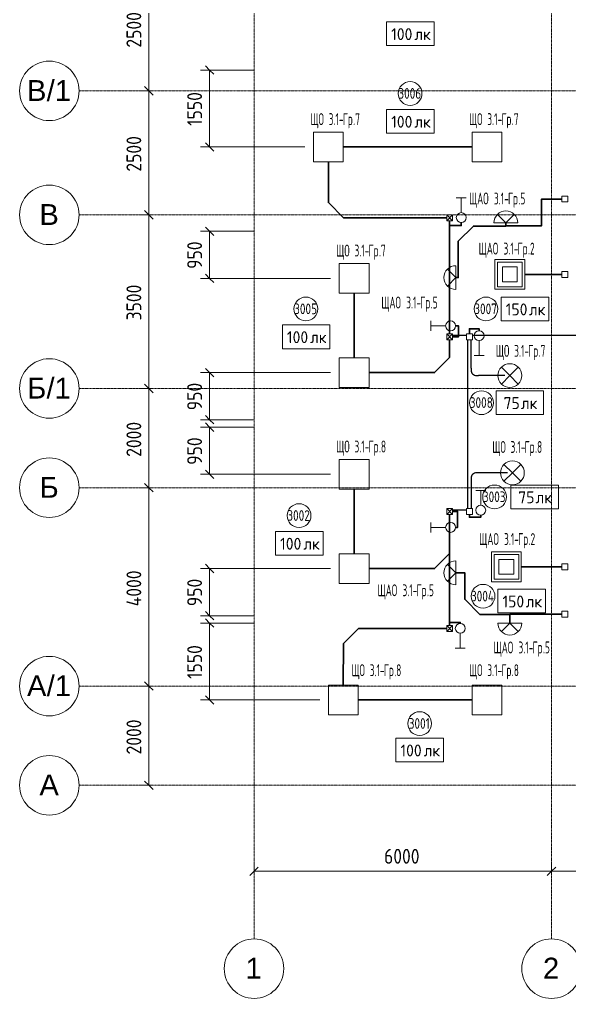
# Model space of a CAD drawing. Header units: millimetres. Extents: x -4730 to 98194, y -4296 to 93388.
# Drawn here: x -4730 to 6362, y -4296 to 15437 of the extents above; entities that cross this region are included whole.
import ezdxf

# ---------------------------------------------------------------- set-up
doc = ezdxf.new("R2010")
doc.units = ezdxf.units.MM
doc.linetypes.add('Линия сетки', pattern=[22.225, 12.7, -3.175, 3.175, -3.175])
for name, color, linetype, lineweight, true_color in [('Короба', 7, 'Continuous', 25, 0x008000), ('Соединительные детали коробов', 7, 'Continuous', 25, 0x008000), ('Типовые аннотации', 5, 'Continuous', 18, 0x0000ff)]:
    doc.layers.add(name, color=color, linetype=linetype, lineweight=lineweight, true_color=true_color)
for name, color, linetype, lineweight in [('Марки помещений', 7, 'Continuous', 9), ('Марки силовых электроприборов', 7, 'Continuous', 9), ('Оси', 7, 'Continuous', 9), ('Провода', 7, 'Continuous', 35), ('Размеры', 7, 'Continuous', 9), ('Размеры-120', 7, 'Continuous', 9)]:
    doc.layers.add(name, color=color, linetype=linetype, lineweight=lineweight)
doc.styles.add('Arial_1', font='arial.ttf', dxfattribs={"height": 420})
doc.styles.add('GOST Common', font='GOST_Common.ttf', dxfattribs={"width": 0.6, "height": 240})
doc.styles.add('GOST Common_1', font='GOST_Common.ttf', dxfattribs={"width": 0.9, "height": 300})
doc.styles.add('GOST Common_2', font='GOST_Common.ttf', dxfattribs={"width": 0.8, "height": 216})
doc.styles.add('GOST Common_3', font='GOST_Common.ttf', dxfattribs={"height": 240})
doc.dimstyles.new('ADSK_Проверочный', dxfattribs={"dimscale": 304.8, "dimtxt": 301.714499, "dimasz": 0.556693, "dimexe": 0.590551, "dimexo": 0.590551, "dimgap": 0.19685, "dimtad": 1, "dimdec": 3, "dimrnd": 0.001, "dimdsep": 46, "dimtxsty": 'GOST Common_1', "dimblk1": 'OBLIQUE', "dimblk2": 'OBLIQUE', "dimsah": 1, "dimcen": 0.09, "dimazin": 0, "dimtfac": 1, "dimtdec": 4, "dimtix": 1, "dimtmove": 0, "dimatfit": 3, "dimfxl": 1, "dimtvp": 1, "dimtolj": 1, "dimtzin": 0, "dimarcsym": 2})

# ---------------------------------------------------------------- blocks, each defined once
blk = doc.blocks.new('M_Короб_ отвод - Плоский торец - ПВХ - Стандартная-2386742-3-й этаж')
at = {"layer": 'Соединительные детали коробов'}
for p, q in [((0, 111.95), (0, 150.05)), ((-150.05, 0), (-111.95, 0))]:
    blk.add_line(p, q, dxfattribs=at)
blk.add_arc((-111.95, 111.95), 111.95, 270, 0, dxfattribs=at)
blk = doc.blocks.new('Ось сетки - Заголовок сетки - Окружность 5 мм-1145995-3-й этаж')
at = {"layer": 'Оси'}
blk.add_circle((0, 0), 5, dxfattribs=at)
blk = doc.blocks.new('DIMBLOCK1-3-й этаж')
at = {"layer": 'Размеры-120'}
for p, q in [((0, -1793), (0, -1553)), ((6000, -1793), (6000, -1553)), ((0, -1733), (-85, -1818)), ((0, -1733), (85, -1648)), ((0, -1733), (6000, -1733)), ((0, -1733), (0, -1793)), ((6000, -1733), (5915, -1818)), ((6000, -1733), (6085, -1648)), ((6000, -1733), (6000, -1793))]:
    blk.add_line(p, q, dxfattribs=at)
at = {"layer": 'Размеры-120', "color": 0, "insert": (2622, -1281), "char_height": 300, "width": 908.21, "attachment_point": 1, "line_spacing_factor": 1.022761, "style": 'GOST Common_1'}
blk.add_mtext('6000', dxfattribs=at)
blk = doc.blocks.new('_Oblique')
at = {"color": 0, "linetype": 'ByBlock', "lineweight": -2}
blk.add_line((-0.5, -0.5), (0.5, 0.5), dxfattribs=at)
blk = doc.blocks.new('DIMBLOCK2-3-й этаж')
at = {"layer": 'Размеры-120'}
for p, q in [((6000, -1793), (6000, -1553)), ((9500, -1793), (9500, -1553)), ((6000, -1733), (5915, -1818)), ((6000, -1733), (6085, -1648)), ((6000, -1733), (9500, -1733)), ((6000, -1733), (6000, -1793)), ((9500, -1733), (9415, -1818)), ((9500, -1733), (9585, -1648)), ((9500, -1733), (9500, -1793))]:
    blk.add_line(p, q, dxfattribs=at)
at = {"layer": 'Размеры-120', "color": 0, "insert": (7372, -1281), "char_height": 300, "width": 908.21, "attachment_point": 1, "line_spacing_factor": 1.022761, "style": 'GOST Common_1'}
blk.add_mtext('3500', dxfattribs=at)
blk = doc.blocks.new('DIMBLOCK20-3-й этаж')
at = {"layer": 'Размеры-120'}
for p, q in [((-2062, 2000), (-2302, 2000)), ((-2122, 2000), (-2207, 2085)), ((-2122, 0), (-2122, 2000)), ((-2122, 2000), (-2037, 1915)), ((-2122, 2000), (-2062, 2000)), ((-2062, 0), (-2302, 0)), ((-2122, 0), (-2207, 85)), ((-2122, 0), (-2037, -85)), ((-2122, 0), (-2062, 0))]:
    blk.add_line(p, q, dxfattribs=at)
at = {"layer": 'Размеры-120', "color": 0, "insert": (-2574, 622), "char_height": 300, "width": 908.21, "attachment_point": 1, "rotation": 90, "line_spacing_factor": 1.022761, "style": 'GOST Common_1'}
blk.add_mtext('2000', dxfattribs=at)
blk = doc.blocks.new('DIMBLOCK21-3-й этаж')
at = {"layer": 'Размеры-120'}
for p, q in [((-2062, 6000), (-2302, 6000)), ((-2122, 6000), (-2207, 6085)), ((-2122, 2000), (-2122, 6000)), ((-2122, 6000), (-2037, 5915)), ((-2122, 6000), (-2062, 6000)), ((-2062, 2000), (-2302, 2000)), ((-2122, 2000), (-2207, 2085)), ((-2122, 2000), (-2037, 1915)), ((-2122, 2000), (-2062, 2000))]:
    blk.add_line(p, q, dxfattribs=at)
at = {"layer": 'Размеры-120', "color": 0, "insert": (-2574, 3609), "char_height": 300, "width": 938.89, "attachment_point": 1, "rotation": 90, "line_spacing_factor": 1.022761, "style": 'GOST Common_1'}
blk.add_mtext('4000', dxfattribs=at)
blk = doc.blocks.new('DIMBLOCK22-3-й этаж')
at = {"layer": 'Размеры-120'}
for p, q in [((-2062, 8000), (-2302, 8000)), ((-2122, 8000), (-2207, 8085)), ((-2122, 6000), (-2122, 8000)), ((-2122, 8000), (-2037, 7915)), ((-2122, 8000), (-2062, 8000)), ((-2062, 6000), (-2302, 6000)), ((-2122, 6000), (-2207, 6085)), ((-2122, 6000), (-2037, 5915)), ((-2122, 6000), (-2062, 6000))]:
    blk.add_line(p, q, dxfattribs=at)
at = {"layer": 'Размеры-120', "color": 0, "insert": (-2574, 6622), "char_height": 300, "width": 908.21, "attachment_point": 1, "rotation": 90, "line_spacing_factor": 1.022761, "style": 'GOST Common_1'}
blk.add_mtext('2000', dxfattribs=at)
blk = doc.blocks.new('DIMBLOCK23-3-й этаж')
at = {"layer": 'Размеры-120'}
for p, q in [((-2062, 11500), (-2302, 11500)), ((-2122, 11500), (-2207, 11585)), ((-2122, 8000), (-2122, 11500)), ((-2122, 11500), (-2037, 11415)), ((-2122, 11500), (-2062, 11500)), ((-2062, 8000), (-2302, 8000)), ((-2122, 8000), (-2207, 8085)), ((-2122, 8000), (-2037, 7915)), ((-2122, 8000), (-2062, 8000))]:
    blk.add_line(p, q, dxfattribs=at)
at = {"layer": 'Размеры-120', "color": 0, "insert": (-2574, 9372), "char_height": 300, "width": 908.21, "attachment_point": 1, "rotation": 90, "line_spacing_factor": 1.022761, "style": 'GOST Common_1'}
blk.add_mtext('3500', dxfattribs=at)
blk = doc.blocks.new('DIMBLOCK24-3-й этаж')
at = {"layer": 'Размеры-120'}
for p, q in [((-2122, 14000), (-2207, 14085)), ((-2062, 14000), (-2302, 14000)), ((-2122, 11500), (-2122, 14000)), ((-2122, 14000), (-2037, 13915)), ((-2122, 14000), (-2062, 14000)), ((-2062, 11500), (-2302, 11500)), ((-2122, 11500), (-2207, 11585)), ((-2122, 11500), (-2037, 11415)), ((-2122, 11500), (-2062, 11500))]:
    blk.add_line(p, q, dxfattribs=at)
at = {"layer": 'Размеры-120', "color": 0, "insert": (-2574, 12372), "char_height": 300, "width": 908.21, "attachment_point": 1, "rotation": 90, "line_spacing_factor": 1.022761, "style": 'GOST Common_1'}
blk.add_mtext('2500', dxfattribs=at)
blk = doc.blocks.new('DIMBLOCK25-3-й этаж')
at = {"layer": 'Размеры-120'}
for p, q in [((-2122, 16500), (-2207, 16585)), ((-2062, 16500), (-2302, 16500)), ((-2122, 14000), (-2122, 16500)), ((-2122, 16500), (-2037, 16415)), ((-2122, 16500), (-2062, 16500)), ((-2122, 14000), (-2207, 14085)), ((-2062, 14000), (-2302, 14000)), ((-2122, 14000), (-2037, 13915)), ((-2122, 14000), (-2062, 14000))]:
    blk.add_line(p, q, dxfattribs=at)
at = {"layer": 'Размеры-120', "color": 0, "insert": (-2574, 14872), "char_height": 300, "width": 908.21, "attachment_point": 1, "rotation": 90, "line_spacing_factor": 1.022761, "style": 'GOST Common_1'}
blk.add_mtext('2500', dxfattribs=at)
blk = doc.blocks.new('DIMBLOCK88-3-й этаж')
at = {"layer": 'Размеры-120'}
for p, q in [((-897, 11170), (-981, 11255)), ((-10, 11170), (-1077, 11170)), ((-897, 10220), (-897, 11170)), ((-897, 11170), (-812, 11085)), ((-897, 11170), (-10, 11170)), ((-897, 10220), (-981, 10305)), ((1545, 10220), (-1077, 10220)), ((-897, 10220), (-812, 10135)), ((-897, 10220), (1545, 10220))]:
    blk.add_line(p, q, dxfattribs=at)
at = {"layer": 'Размеры-120', "color": 0, "insert": (-1349, 10411), "char_height": 300, "width": 681.16, "attachment_point": 1, "rotation": 90, "line_spacing_factor": 1.022761, "style": 'GOST Common_1'}
blk.add_mtext('950', dxfattribs=at)
blk = doc.blocks.new('DIMBLOCK89-3-й этаж')
at = {"layer": 'Размеры-120'}
for p, q in [((1545, 8320), (-1077, 8320)), ((-897, 8320), (-981, 8405)), ((-897, 7370), (-897, 8320)), ((-897, 8320), (-812, 8235)), ((-897, 8320), (1545, 8320)), ((-10, 7370), (-1077, 7370)), ((-897, 7370), (-981, 7455)), ((-897, 7370), (-812, 7285)), ((-897, 7370), (-10, 7370))]:
    blk.add_line(p, q, dxfattribs=at)
at = {"layer": 'Размеры-120', "color": 0, "insert": (-1349, 7561), "char_height": 300, "width": 681.16, "attachment_point": 1, "rotation": 90, "line_spacing_factor": 1.022761, "style": 'GOST Common_1'}
blk.add_mtext('950', dxfattribs=at)
blk = doc.blocks.new('DIMBLOCK90-3-й этаж')
at = {"layer": 'Размеры-120'}
for p, q in [((-10, 14420), (-1077, 14420)), ((-897, 14420), (-981, 14505)), ((-897, 14420), (-897, 12870)), ((-897, 14420), (-812, 14335)), ((-897, 14420), (-10, 14420)), ((1025, 12870), (-1077, 12870)), ((-897, 12870), (-981, 12955)), ((-897, 12870), (-812, 12785)), ((-897, 12870), (1025, 12870))]:
    blk.add_line(p, q, dxfattribs=at)
at = {"layer": 'Размеры-120', "color": 0, "insert": (-1349, 13295), "char_height": 300, "width": 840.71, "attachment_point": 1, "rotation": 90, "line_spacing_factor": 1.022761, "style": 'GOST Common_1'}
blk.add_mtext('1550', dxfattribs=at)
blk = doc.blocks.new('DIMBLOCK91-3-й этаж')
at = {"layer": 'Размеры-120'}
for p, q in [((-897, 7220), (-981, 7305)), ((-10, 7220), (-1077, 7220)), ((-897, 6270), (-897, 7220)), ((-897, 7220), (-812, 7135)), ((-897, 7220), (-10, 7220)), ((-897, 6270), (-981, 6355)), ((1545, 6270), (-1077, 6270)), ((-897, 6270), (-812, 6185)), ((-897, 6270), (1545, 6270))]:
    blk.add_line(p, q, dxfattribs=at)
at = {"layer": 'Размеры-120', "color": 0, "insert": (-1349, 6461), "char_height": 300, "width": 681.16, "attachment_point": 1, "rotation": 90, "line_spacing_factor": 1.022761, "style": 'GOST Common_1'}
blk.add_mtext('950', dxfattribs=at)
blk = doc.blocks.new('DIMBLOCK92-3-й этаж')
at = {"layer": 'Размеры-120'}
for p, q in [((1545, 4370), (-1077, 4370)), ((-897, 4370), (-981, 4455)), ((-897, 3420), (-897, 4370)), ((-897, 4370), (-812, 4285)), ((-897, 4370), (1545, 4370)), ((-10, 3420), (-1077, 3420)), ((-897, 3420), (-981, 3505)), ((-897, 3420), (-812, 3335)), ((-897, 3420), (-10, 3420))]:
    blk.add_line(p, q, dxfattribs=at)
at = {"layer": 'Размеры-120', "color": 0, "insert": (-1349, 3611), "char_height": 300, "width": 681.16, "attachment_point": 1, "rotation": 90, "line_spacing_factor": 1.022761, "style": 'GOST Common_1'}
blk.add_mtext('950', dxfattribs=at)
blk = doc.blocks.new('DIMBLOCK93-3-й этаж')
at = {"layer": 'Размеры-120'}
for p, q in [((-897, 3270), (-981, 3355)), ((-10, 3270), (-1077, 3270)), ((-897, 1720), (-897, 3270)), ((-897, 3270), (-812, 3185)), ((-897, 3270), (-10, 3270)), ((-897, 1720), (-981, 1805)), ((1325, 1720), (-1077, 1720)), ((-897, 1720), (-812, 1635)), ((-897, 1720), (1325, 1720))]:
    blk.add_line(p, q, dxfattribs=at)
at = {"layer": 'Размеры-120', "color": 0, "insert": (-1349, 2145), "char_height": 300, "width": 840.71, "attachment_point": 1, "rotation": 90, "line_spacing_factor": 1.022761, "style": 'GOST Common_1'}
blk.add_mtext('1550', dxfattribs=at)
blk = doc.blocks.new('ADSK_Марка_Помещение_1_ГОСТ21-501-2011 - Номер-85995-3-й этаж')
at = {"layer": 'Марки помещений'}
blk.add_circle((0, 0), 2, dxfattribs=at)
blk = doc.blocks.new('Морка помещения_освещённость_ - Морка помещения_освещённость_-1484368-3-й этаж')
at = {"layer": 'Марки помещений', "color": 190, "true_color": 0x8000ff}
for p, q in [((-4, 0), (-4, 4)), ((-4, 4), (4, 4)), ((4, 4), (4, 0)), ((4, 0), (-4, 0))]:
    blk.add_line(p, q, dxfattribs=at)

msp = doc.modelspace()

# ---------------------------------------------------------------- linework, layer by layer
at = {"layer": 'Короба'}
for p, q in [((4005.4837, 9073.3857), (4285.4837, 9073.3857)), ((4313.9837, 5581.8857), (4313.9837, 8981.8857)), ((4376.9837, 8410.05), (4376.9837, 8981.8857)), ((4405.4837, 9073.3857), (6505.4837, 9073.3857)), ((5060, 8260), (4527.0337, 8260)), ((4376.9837, 6149.95), (4376.9837, 5581.8857)), ((5110.9414, 6300), (4527.0337, 6300)), ((4005.4837, 5553.3857), (4285.4837, 5553.3857))]:
    msp.add_line(p, q, dxfattribs=at)
at = {"layer": 'Оси', "linetype": 'Линия сетки'}
for p, q in [((0, 93388.3703), (0, -3096.3487)), ((6000, 93388.3703), (6000, -3096.3487)), ((98194.2682, 14000), (-3530.0173, 14000)), ((98194.2682, 11500), (-3530.0173, 11500)), ((98194.2682, 8000), (-3530.0173, 8000)), ((98194.2682, 6000), (-3530.0173, 6000)), ((98194.2682, 2000), (-3530.0173, 2000)), ((98194.2682, 0), (-3530.0173, 0))]:
    msp.add_line(p, q, dxfattribs=at)
at = {"layer": 'Провода'}
for p, q in [((4400, 12869.9999), (1800, 12869.9999)), ((3945.4836, 9101.8857), (3945.4836, 11381.8857)), ((5460, 10300.0006), (6208.903, 10300)), ((2020.3575, 9919.9999), (2020.3575, 8619.9999)), ((2020.3575, 4669.9999), (2020.3575, 5969.9999)), ((3945.4836, 5461.8857), (3945.4836, 3221.8857)), ((5390.9414, 4404.6222), (6208.903, 4404.6217)), ((4400, 1719.9999), (2100, 1719.9999))]:
    msp.add_line(p, q, dxfattribs=at)
at = {"layer": 'Провода', "flags": 128}
for points in [[(1500.4756, 12569.9999), (1501.7808, 11746.6874), (1807.064, 11441.8875), (3885.4837, 11441.8858)], [(5080, 11340), (5080, 11280), (5800, 11280), (5800, 11820.0021), (6208.903, 11820.0003)], [(4180, 11345.6433), (4180, 11285), (3945.4789, 11285), (3945.4819, 11381.8857)], [(4070, 10234.9999), (4120, 10234.9999), (4120, 10970.1999), (4424.8, 11274.9999), (5080, 11274.9999), (5080, 11340)], [(4064.3567, 9262.4999), (4125, 9262.4999), (4125, 9041.8878), (4005.4837, 9041.8864)], [(4540, 9164.3567), (4540, 9205), (4345.4789, 9205), (4345.4819, 9101.8857)], [(2320, 8319.9999), (3640.6789, 8319.9999), (3945.4809, 8624.7999), (3945.4833, 8981.8857)], [(2320, 4369.9999), (3640.6789, 4369.9999), (3945.4802, 4674.7999), (3945.4835, 5461.8857)], [(4064.3567, 5200), (4105, 5200), (4105, 5521.8878), (4005.4837, 5521.8865)], [(4572.3139, 5445.6433), (4572.3139, 5405), (4345.4789, 5405), (4345.4812, 5461.8857)], [(4070, 4284.9999), (4250, 4284.9999), (4250, 3749.7999), (4554.8, 3444.9999), (5160, 3444.9999), (5160, 3269.9999)], [(5160, 3269.9999), (5160, 3449.9999), (6208.903, 3449.9999)], [(1800.471, 2019.9999), (1801.7854, 2857.0882), (2107.064, 3161.8875), (3885.4837, 3161.8858)], [(4160, 3264.3566), (4160, 3284.9999), (3945.4789, 3284.9999), (3945.4814, 3221.8857)]]:
    msp.add_lwpolyline(points, dxfattribs=at)
at = {"layer": 'Типовые аннотации'}
for p, q in [((1200, 13169.9999), (1800, 13169.9999)), ((1200, 12569.9999), (1200, 13169.9999)), ((1800, 13169.9999), (1800, 12569.9999)), ((4400, 13169.9999), (5000, 13169.9999)), ((4400, 12569.9999), (4400, 13169.9999)), ((5000, 13169.9999), (5000, 12569.9999)), ((1800, 12569.9999), (1200, 12569.9999)), ((5000, 12569.9999), (4400, 12569.9999)), ((4280, 11845.6433), (4080, 11845.6433)), ((4180, 11545.6433), (4180, 11845.6433)), ((1720, 10519.9999), (2320, 10519.9999)), ((1720, 9919.9999), (1720, 10519.9999)), ((2320, 10519.9999), (2320, 9919.9999)), ((2320, 9919.9999), (1720, 9919.9999)), ((3564.3567, 9362.4999), (3564.3567, 9162.4999)), ((3864.3567, 9262.4999), (3564.3567, 9262.4999)), ((4540, 8964.3567), (4540, 8664.3567)), ((1720, 8619.9999), (2320, 8619.9999)), ((1720, 8019.9999), (1720, 8619.9999)), ((2320, 8619.9999), (2320, 8019.9999)), ((4440, 8664.3567), (4640, 8664.3567)), ((5160, 8260), (4990.2944, 8429.7056)), ((5160, 8260), (5329.7056, 8429.7056)), ((5160, 8260), (4990.2944, 8090.2944)), ((5160, 8260), (5329.7056, 8090.2944)), ((2320, 8019.9999), (1720, 8019.9999)), ((1720, 6569.9999), (2320, 6569.9999)), ((1720, 5969.9999), (1720, 6569.9999)), ((2320, 6569.9999), (2320, 5969.9999)), ((5210.9414, 6300), (5041.2358, 6469.7056)), ((5210.9414, 6300), (5380.647, 6469.7056)), ((5210.9414, 6300), (5041.2358, 6130.2944)), ((5210.9414, 6300), (5380.647, 6130.2944)), ((2320, 5969.9999), (1720, 5969.9999)), ((4672.3139, 5945.6433), (4472.3139, 5945.6433)), ((4572.3139, 5645.6433), (4572.3139, 5945.6433)), ((3564.3567, 5300), (3564.3567, 5100)), ((3864.3567, 5200), (3564.3567, 5200)), ((1720, 4669.9999), (2320, 4669.9999)), ((1720, 4069.9999), (1720, 4669.9999)), ((2320, 4669.9999), (2320, 4069.9999)), ((2320, 4069.9999), (1720, 4069.9999)), ((4160, 3064.3566), (4160, 2764.3566)), ((4060, 2764.3566), (4260, 2764.3566)), ((1500, 2019.9999), (2100, 2019.9999)), ((1500, 1419.9999), (1500, 2019.9999)), ((2100, 2019.9999), (2100, 1419.9999)), ((4400, 2019.9999), (5000, 2019.9999)), ((4400, 1419.9999), (4400, 2019.9999)), ((5000, 2019.9999), (5000, 1419.9999)), ((2100, 1419.9999), (1500, 1419.9999)), ((5000, 1419.9999), (4400, 1419.9999))]:
    msp.add_line(p, q, dxfattribs=at)
at = {"layer": 'Типовые аннотации', "color": 1, "true_color": 0xff0000}
for p, q in [((6208.903, 11880), (6328.903, 11880)), ((6208.903, 11760), (6208.903, 11880)), ((6328.903, 11880), (6328.903, 11760)), ((6328.903, 11760), (6208.903, 11760)), ((5080, 11340), (4910.2944, 11509.7056)), ((5080, 11340), (5249.7056, 11509.7056)), ((4840, 11340), (5320, 11340)), ((4070, 9994.9999), (4070, 10474.9999)), ((4860, 10600), (5460, 10600)), ((4860, 10000), (4860, 10600)), ((4910, 10550), (5410, 10550)), ((4910, 10050), (4910, 10550)), ((5410, 10550), (5410, 10050)), ((5460, 10600), (5460, 10000)), ((4070, 10234.9999), (3900.2944, 10404.7055)), ((5010, 10450), (5010, 10150)), ((5310, 10450), (5010, 10450)), ((5310, 10150), (5310, 10450)), ((6208.903, 10360), (6328.903, 10360)), ((6208.903, 10240), (6208.903, 10360)), ((6328.903, 10360), (6328.903, 10240)), ((4070, 10234.9999), (3900.2944, 10065.2943)), ((5010, 10150), (5310, 10150)), ((6328.903, 10240), (6208.903, 10240)), ((5460, 10000), (4860, 10000)), ((5410, 10050), (4910, 10050)), ((4790.9414, 4704.6217), (5390.9414, 4704.6217)), ((4790.9414, 4104.6217), (4790.9414, 4704.6217)), ((4840.9414, 4654.6217), (5340.9414, 4654.6217)), ((4840.9414, 4154.6217), (4840.9414, 4654.6217)), ((4940.9414, 4554.6217), (4940.9414, 4254.6217)), ((5240.9414, 4554.6217), (4940.9414, 4554.6217)), ((5240.9414, 4254.6217), (5240.9414, 4554.6217)), ((5340.9414, 4654.6217), (5340.9414, 4154.6217)), ((5390.9414, 4704.6217), (5390.9414, 4104.6217)), ((4070, 4284.9999), (3900.2944, 4454.7055)), ((4070, 4044.9999), (4070, 4524.9999)), ((6208.903, 4464.6217), (6328.903, 4464.6217)), ((6208.903, 4344.6217), (6208.903, 4464.6217)), ((6328.903, 4344.6217), (6208.903, 4344.6217)), ((6328.903, 4464.6217), (6328.903, 4344.6217)), ((4070, 4284.9999), (3900.2944, 4115.2943)), ((5340.9414, 4154.6217), (4840.9414, 4154.6217)), ((4940.9414, 4254.6217), (5240.9414, 4254.6217)), ((5390.9414, 4104.6217), (4790.9414, 4104.6217)), ((6208.903, 3509.9999), (6328.903, 3509.9999)), ((6208.903, 3389.9999), (6208.903, 3509.9999)), ((6328.903, 3389.9999), (6208.903, 3389.9999)), ((6328.903, 3509.9999), (6328.903, 3389.9999)), ((5400, 3269.9999), (4920, 3269.9999)), ((5160, 3269.9999), (4990.2944, 3100.2943)), ((5160, 3269.9999), (5329.7056, 3100.2943))]:
    msp.add_line(p, q, dxfattribs=at)
at = {"layer": 'Типовые аннотации', "color": 16, "true_color": 0x800000}
for p, q in [((3885.4837, 11501.8857), (4005.4837, 11501.8857)), ((3885.4837, 11381.8857), (3885.4837, 11501.8857)), ((3885.4837, 11501.8857), (4005.4837, 11381.8857)), ((3885.4837, 11381.8857), (4005.4837, 11501.8857)), ((4005.4837, 11501.8857), (4005.4837, 11381.8857)), ((4005.4837, 11381.8857), (3885.4837, 11381.8857)), ((4285.4837, 9101.8857), (4405.4837, 9101.8857)), ((4285.4837, 8981.8857), (4285.4837, 9101.8857)), ((4405.4837, 9101.8857), (4405.4837, 8981.8857)), ((4405.4837, 8981.8857), (4285.4837, 8981.8857)), ((3885.4837, 5581.8857), (4005.4837, 5581.8857)), ((3885.4837, 5461.8857), (3885.4837, 5581.8857)), ((3885.4837, 5581.8857), (4005.4837, 5461.8857)), ((3885.4837, 5461.8857), (4005.4837, 5581.8857)), ((4005.4837, 5581.8857), (4005.4837, 5461.8857)), ((4285.4837, 5581.8857), (4405.4837, 5581.8857)), ((4285.4837, 5461.8857), (4285.4837, 5581.8857)), ((4405.4837, 5581.8857), (4405.4837, 5461.8857)), ((4005.4837, 5461.8857), (3885.4837, 5461.8857)), ((4405.4837, 5461.8857), (4285.4837, 5461.8857)), ((3885.4837, 3221.8857), (4005.4837, 3221.8857)), ((3885.4837, 3101.8857), (3885.4837, 3221.8857)), ((3885.4837, 3221.8857), (4005.4837, 3101.8857)), ((3885.4837, 3101.8857), (4005.4837, 3221.8857)), ((4005.4837, 3221.8857), (4005.4837, 3101.8857)), ((4005.4837, 3101.8857), (3885.4837, 3101.8857))]:
    msp.add_line(p, q, dxfattribs=at)
at = {"layer": 'Типовые аннотации', "color": 7}
for p, q in [((3885.4837, 9101.8857), (4005.4837, 9101.8857)), ((3885.4837, 8981.8857), (3885.4837, 9101.8857)), ((3885.4837, 9101.8857), (4005.4837, 8981.8857)), ((3885.4837, 8981.8857), (4005.4837, 9101.8857)), ((4005.4837, 9101.8857), (4005.4837, 8981.8857)), ((4005.4837, 8981.8857), (3885.4837, 8981.8857))]:
    msp.add_line(p, q, dxfattribs=at)
at = {"layer": 'Типовые аннотации'}
for centre, radius in [((4180, 11445.6433), 100), ((3964.3567, 9262.4999), 100), ((4540, 9064.3567), 100), ((5160, 8260), 240), ((5210.9414, 6300), 240), ((4572.3139, 5545.6433), 100), ((3964.3567, 5200), 100), ((4160, 3164.3566), 100)]:
    msp.add_circle(centre, radius, dxfattribs=at)
at = {"layer": 'Типовые аннотации', "color": 1, "true_color": 0xff0000}
for centre, start, end in [((5080, 11340), 360, 180), ((4070, 10234.9999), 90, 270), ((4070, 4284.9999), 90, 270), ((5160, 3269.9999), 180, 360)]:
    msp.add_arc(centre, 240, start, end, dxfattribs=at)

# ---------------------------------------------------------------- block references
at = {"layer": 'Марки помещений', "color": 190, "true_color": 0x8000ff, "xscale": 120, "yscale": 120, "zscale": 120}
for p in [(3153.6725, 14912.1643), (3153.6725, 13146.3), (5464.8499, 9362.9861), (1051.3726, 8802.3627), (5361.8239, 7473.6975), (5658.829, 5573.8403), (913.4296, 4638.5166), (5398.7583, 3474.7074), (3340.8429, 471.0967)]:
    msp.add_blockref('Морка помещения_освещённость_ - Морка помещения_освещённость_-1484368-3-й этаж', p, dxfattribs=at)
at = {"layer": 'Марки помещений', "xscale": 120, "yscale": 120, "zscale": 120}
for p in [(3147.8305, 13946.0506), (1045.5305, 9602.9861), (4678.8829, 9602.9861), (4587.9923, 7713.6975), (4852.3802, 5813.8403), (907.5875, 5436.5893), (4618.9141, 3810.9353), (3340.8429, 1243.9649)]:
    msp.add_blockref('ADSK_Марка_Помещение_1_ГОСТ21-501-2011 - Номер-85995-3-й этаж', p, dxfattribs=at)
at = {"layer": 'Оси', "xscale": 120, "yscale": 120, "zscale": 120}
for p, rotation in [((-4130.0173, 14000), 90), ((-4130.0173, 11500), 90), ((-4130.0173, 8000), 90), ((-4130.0173, 6000), 90), ((-4130.0173, 2000), 90), ((-4130.0173, 0), 90), ((0, -3696.3487), 180), ((6000, -3696.3487), 180)]:
    msp.add_blockref('Ось сетки - Заголовок сетки - Окружность 5 мм-1145995-3-й этаж', p, dxfattribs=dict(at, rotation=rotation))
at = {"layer": 'Соединительные детали коробов'}
for p, rotation in [((4376.9837, 8260), 270), ((4376.9837, 6300), 180)]:
    msp.add_blockref('M_Короб_ отвод - Плоский торец - ПВХ - Стандартная-2386742-3-й этаж', p, dxfattribs=dict(at, rotation=rotation))

# ---------------------------------------------------------------- texts
at = {"layer": 'Марки помещений', "color": 190, "true_color": 0x8000ff, "char_height": 240, "attachment_point": 1, "style": 'GOST Common_3'}
for s, insert, width in [('100', (2765.7887, 15263.8762), 567.59475), ('лк', (3234.1012, 15263.8762), 413.67075), ('100', (2765.7887, 13498.012), 567.59475), ('лк', (3234.1012, 13498.012), 413.67075), ('150', (5076.966, 9714.698), 567.59475), ('лк', (5545.2785, 9714.698), 413.67075), ('100', (663.4887, 9154.0747), 567.59475), ('лк', (1131.8012, 9154.0747), 413.67075), ('75', (5033.3401, 7825.4095), 423.291), ('лк', (5382.5901, 7825.4095), 413.67075), ('75', (5330.3452, 5925.5522), 423.291), ('лк', (5679.5952, 5925.5522), 413.67075), ('100', (525.5457, 4990.2286), 567.59475), ('лк', (993.8582, 4990.2286), 413.67075), ('150', (5010.8745, 3826.4193), 567.59475), ('лк', (5479.187, 3826.4193), 413.67075), ('100', (2952.9591, 822.8087), 567.59475), ('лк', (3421.2716, 822.8087), 413.67075)]:
    msp.add_mtext(s, dxfattribs=dict(at, insert=insert, width=width))
at = {"layer": 'Марки помещений', "char_height": 216, "attachment_point": 1, "style": 'GOST Common_2'}
for s, insert, width in [('3006', (2910.8746, 14056.8378), 584.9112), ('3005', (808.5746, 9713.7733), 584.9112), ('3007', (4441.927, 9713.7733), 584.9112), ('3008', (4351.0363, 7824.4847), 584.9112), ('3003', (4615.4243, 5924.6275), 584.9112), ('3002', (670.6316, 5547.3765), 584.9112), ('3004', (4375.2382, 3921.7225), 600.3036), ('3001', (3119.727, 1354.7521), 546.4302)]:
    msp.add_mtext(s, dxfattribs=dict(at, insert=insert, width=width))
at = {"layer": 'Марки силовых электроприборов', "char_height": 240, "attachment_point": 1, "style": 'GOST Common'}
for s, insert, width in [('ЩО', (1137.1253, 13550.1823), 340.55685), (' 3.1-', (1418.1128, 13550.1823), 450.2277), ('Гр', (1789.5878, 13550.1823), 253.9746), ('.7', (1999.1378, 13550.1823), 178.93665), ('ЩО', (4337.1253, 13550.1823), 340.55685), (' 3.1-', (4618.1128, 13550.1823), 450.2277), ('Гр', (4989.5878, 13550.1823), 253.9746), ('.7', (5199.1378, 13550.1823), 178.93665), ('ЩАО', (4337.1253, 11950.1824), 502.17705), (' 3.1-', (4751.4628, 11950.1824), 450.2277), ('Гр', (5122.9378, 11950.1824), 253.9746), ('.5', (5332.4878, 11950.1824), 178.93665), ('ЩО', (1657.1253, 10900.1823), 340.55685), (' 3.1-', (1938.1128, 10900.1823), 450.2277), ('Гр', (2309.5878, 10900.1823), 253.9746), ('.7', (2519.1378, 10900.1823), 178.93665), ('ЩАО', (4530.5253, 10940.1824), 502.17705), (' 3.1-', (4944.8628, 10940.1824), 450.2277), ('Гр', (5316.3378, 10940.1824), 253.9746), ('.2', (5525.8878, 10940.1824), 178.93665), ('ЩАО', (2567.1249, 9852.5893), 502.17705), (' 3.1-', (2981.4624, 9852.5893), 450.2277), ('Гр', (3352.9374, 9852.5893), 253.9746), ('.5', (3562.4874, 9852.5893), 178.93665), ('ЩО', (4878.2624, 8878.833), 340.55685), (' 3.1-', (5159.2499, 8878.833), 450.2277), ('Гр', (5530.7249, 8878.833), 253.9746), ('.7', (5740.2749, 8878.833), 178.93665), ('ЩО', (1657.1253, 6950.1823), 340.55685), (' 3.1-', (1938.1128, 6950.1823), 450.2277), ('Гр', (2309.5878, 6950.1823), 253.9746), ('.8', (2519.1378, 6950.1823), 178.93665), ('ЩО', (4805.8028, 6940.1824), 340.55685), (' 3.1-', (5086.7903, 6940.1824), 450.2277), ('Гр', (5458.2653, 6940.1824), 253.9746), ('.8', (5667.8153, 6940.1824), 178.93665), ('ЩАО', (4541.4667, 5084.8041), 502.17705), (' 3.1-', (4955.8042, 5084.8041), 450.2277), ('Гр', (5327.2792, 5084.8041), 253.9746), ('.2', (5536.8292, 5084.8041), 178.93665), ('ЩАО', (2491.7377, 4051.4126), 502.17705), (' 3.1-', (2906.0752, 4051.4126), 450.2277), ('Гр', (3277.5502, 4051.4126), 253.9746), ('.5', (3487.1002, 4051.4126), 178.93665), ('ЩАО', (4831.5571, 2899.5503), 502.17705), (' 3.1-', (5245.8946, 2899.5503), 450.2277), ('Гр', (5617.3696, 2899.5503), 253.9746), ('.5', (5826.9196, 2899.5503), 178.93665), ('ЩО', (1964.6892, 2440.1823), 340.55685), (' 3.1-', (2245.6767, 2440.1823), 450.2277), ('Гр', (2617.1517, 2440.1823), 253.9746), ('.8', (2826.7017, 2440.1823), 178.93665), ('ЩО', (4337.1253, 2440.1823), 340.55685), (' 3.1-', (4618.1128, 2440.1823), 450.2277), ('Гр', (4989.5878, 2440.1823), 253.9746), ('.8', (5199.1378, 2440.1823), 178.93665)]:
    msp.add_mtext(s, dxfattribs=dict(at, insert=insert, width=width))
at = {"layer": 'Оси', "char_height": 420, "attachment_point": 1, "style": 'Arial_1'}
for s, insert, width in [('\\fArial|b0|i0|c204|p34|;В', (-4579.3219, 14217.441), 481.0125), ('/1', (-4182.4469, 14217.441), 606.07575), ('\\fArial|b0|i0|c204|p34|;В', (-4329.1219, 11717.441), 481.0125), ('\\fArial|b0|i0|c204|p34|;Б', (-4575.7219, 8217.441), 471.39225), ('/1', (-4186.7844, 8217.441), 606.07575), ('\\fArial|b0|i0|c204|p34|;Б', (-4325.5219, 6217.441), 471.39225), ('\\fArial|b0|i0|c204|p34|;А', (-4579.3219, 2217.441), 481.0125), ('/1', (-4182.4469, 2217.441), 606.07575), ('\\fArial|b0|i0|c204|p34|;А', (-4329.1219, 217.441), 481.0125), ('\\fArial|b0|i0|c204|p34|;1', (-170.8535, -3475.6658), 404.0505), ('\\fArial|b0|i0|c204|p34|;2', (5829.1465, -3475.6658), 404.0505)]:
    msp.add_mtext(s, dxfattribs=dict(at, insert=insert, width=width))

# ---------------------------------------------------------------- dimensions: what is measured, and where the dimension line sits
at = {"layer": 'Размеры'}
for base, p1, p2, override, picture, middle in [((-2121.9532, 16500), (-2241.9351, 14000), (-2241.9351, 16500), {"dimpost": '<>', "dimfxl": 2500}, 'DIMBLOCK25-3-й этаж', (-2331.9532, 15250)), ((-896.5219, 12869.9999), (170, 14419.9999), (1204.764, 12869.9999), {"dimpost": '<>', "dimfxl": 1863.66212}, 'DIMBLOCK90-3-й этаж', (-1106.5219, 13644.9999)), ((-2121.9532, 14000), (-2241.9351, 11500), (-2241.9351, 14000), {"dimpost": '<>', "dimfxl": 2500}, 'DIMBLOCK24-3-й этаж', (-2331.9532, 12750)), ((-2121.9532, 11500), (-2241.9351, 8000), (-2241.9351, 11500), {"dimpost": '<>', "dimfxl": 3500}, 'DIMBLOCK23-3-й этаж', (-2331.9532, 9750)), ((-896.5219, 11169.9999), (1724.764, 10219.9999), (170, 11169.9999), {"dimpost": '<>', "dimfxl": 1822.029373}, 'DIMBLOCK88-3-й этаж', (-1106.5219, 10694.9999)), ((-896.5219, 8319.9999), (170, 7369.9999), (1724.764, 8319.9999), {"dimpost": '<>', "dimfxl": 1822.029373}, 'DIMBLOCK89-3-й этаж', (-1106.5219, 7844.9999)), ((-2121.9532, 8000), (-2241.9351, 6000), (-2241.9351, 8000), {"dimpost": '<>', "dimfxl": 2000}, 'DIMBLOCK22-3-й этаж', (-2331.9532, 7000)), ((-896.5219, 7219.9999), (1724.764, 6269.9999), (170, 7219.9999), {"dimpost": '<>', "dimfxl": 1822.029373}, 'DIMBLOCK91-3-й этаж', (-1106.5219, 6744.9999)), ((-2121.9532, 6000), (-2241.9351, 2000), (-2241.9351, 6000), {"dimpost": '<>', "dimfxl": 4000}, 'DIMBLOCK21-3-й этаж', (-2331.9532, 4000)), ((-896.5219, 4369.9999), (170, 3419.9999), (1724.764, 4369.9999), {"dimpost": '<>', "dimfxl": 1822.029373}, 'DIMBLOCK92-3-й этаж', (-1106.5219, 3894.9999)), ((-896.5219, 3269.9999), (1504.764, 1719.9999), (170, 3269.9999), {"dimpost": '<>', "dimfxl": 2045.506022}, 'DIMBLOCK93-3-й этаж', (-1106.5219, 2494.9999)), ((-2121.9532, 2000), (-2241.9351, 0), (-2241.9351, 2000), {"dimpost": '<>', "dimfxl": 2000}, 'DIMBLOCK20-3-й этаж', (-2331.9532, 1000))]:
    dim = msp.add_linear_dim(base=base, p1=p1, p2=p2, angle=90, dimstyle='ADSK_Проверочный', override=override, dxfattribs=at)
    dim.commit()
    dim.dimension.update_dxf_attribs({"geometry": picture, "text_midpoint": middle})
for base, p1, p2, override, picture, middle in [((6000, -1733.0054), (0, -1613.0235), (6000, -1613.0235), {"dimpost": '<>', "dimfxl": 6000}, 'DIMBLOCK1-3-й этаж', (3000, -1523.0054)), ((9500, -1733.0054), (6000, -1613.0235), (9500, -1613.0235), {"dimpost": '<>', "dimfxl": 3500}, 'DIMBLOCK2-3-й этаж', (7750, -1523.0054))]:
    dim = msp.add_linear_dim(base=base, p1=p1, p2=p2, dimstyle='ADSK_Проверочный', override=override, dxfattribs=at)
    dim.commit()
    dim.dimension.update_dxf_attribs({"geometry": picture, "text_midpoint": middle})

doc.saveas('drawing.dxf')
